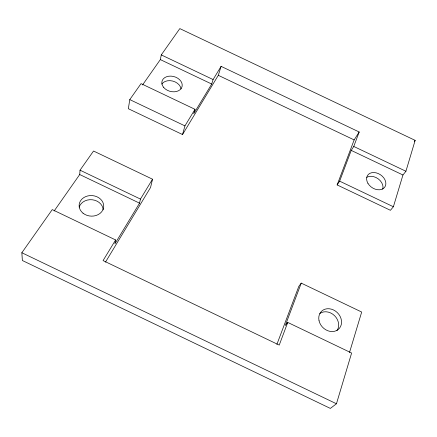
<?xml version="1.0" encoding="UTF-8"?>
<svg xmlns="http://www.w3.org/2000/svg" width="437" height="437" viewBox="0 0 437 437"><rect width="100%" height="100%" fill="white"/><g stroke="black" fill="none" stroke-linecap="round" stroke-linejoin="round"><path stroke-width="0.66" d="M54.139 211.005L79.714 174.538L80.037 170.184L93.534 151.022L152.529 179.208L150.557 187.478L105.443 262.173M221.106 66.364L213.092 79.55L211.721 84.041L193.728 113.74L195 109.321L141.042 83.625L129.784 99.598L128.336 108.715L182.529 134.547L218.303 75.322L221.106 66.364L359.187 131.99L353.762 146.45L351.222 150.394L339.642 181.158L337.14 184.927L390.427 210.306L393.387 206.756L402.947 174.997L405.924 171.255L415.15 140.37L179.82 28.596L161.28 54.909L160.33 59.596L142.549 84.953M349.507 352.501L361.689 312.034L301.246 283.121L285.306 325.467L287.743 322.424L351.616 353.025L336.452 403.777L330.345 408.404L22.369 260.507L21.85 252.739L52.254 209.596L115.614 239.951L114.915 243.824L139.55 203.161L140.457 199.075L152.529 179.208M182.529 134.547L184.938 125.883L195 109.321M287.743 322.424L279.243 345.077L103.072 260.589L115.614 239.951M276.883 344.405L298.81 286.382L301.246 283.121M337.14 184.927L354.15 139.911L359.187 131.99M414.374 141.386L415.15 140.37M218.303 75.322L354.15 139.911M161.28 54.909L213.092 79.55M353.762 146.45L405.924 171.255M160.33 59.596L211.721 84.041M351.222 150.394L402.947 174.997M339.642 181.158L393.387 206.756M129.784 99.598L184.938 125.883M80.037 170.184L140.457 199.075M79.714 174.538L139.55 203.161M21.85 252.739L336.452 403.777M161.843 84.046A10.286 7.609 15.4 0 1 172.741 81.064A10.286 7.609 15.4 0 1 181.049 88.94M366.758 177.335A10.33 7.658 34.4 0 1 378.234 178.864A10.33 7.658 34.4 0 1 382.73 189.199M319.791 313.526A12.241 10.319 45.6 0 1 334.611 315.743A12.241 10.319 45.6 0 1 336.987 330.618M79.173 207.165A12.198 10.231 4 0 1 92.294 199.769A12.198 10.231 4 0 1 103.17 209.831M319.054 320.807A12.362 10.379 45.3 0 0 337.981 329.678A12.362 10.379 45.3 0 0 333.426 309.92A12.362 10.379 45.3 0 0 319.054 320.807M83.03 213.19A12.318 10.291 4.3 0 0 103.416 208.438A12.318 10.291 4.3 0 0 87.826 195.918A12.318 10.291 4.3 0 0 83.03 213.19M163.722 87.466A10.373 7.631 15.5 0 0 181.311 88.312A10.373 7.631 15.5 0 0 171.031 76.12A10.373 7.631 15.5 0 0 163.722 87.466M367.949 183.349A10.417 7.68 34.3 0 0 384.636 187.315A10.417 7.68 34.3 0 0 376.115 172.833A10.417 7.68 34.3 0 0 367.949 183.349"/></g></svg>
